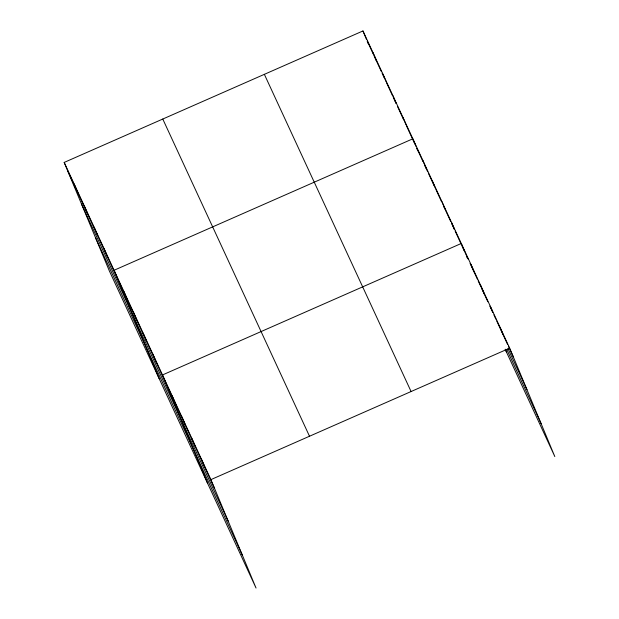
<?xml version="1.0" encoding="UTF-8"?>
<svg xmlns="http://www.w3.org/2000/svg" width="619" height="619" viewBox="0 0 619 619"><rect width="100%" height="100%" fill="white"/><g stroke="black" fill="none" stroke-linecap="round" stroke-linejoin="round"><path stroke-width="0.93" d="M64.183 162.426L210.909 479.624L256.042 588.05L109.315 270.851L64.183 162.426L362.958 30.95L509.685 348.149L554.817 456.574L505.189 349.286M210.909 479.624L509.685 348.149M367.33 41.256L373.319 54.193M374.116 55.919L381.296 71.448M382.093 73.174L384.492 78.35M386.488 82.667L392.477 95.612M393.274 97.338L396.067 103.373L392.895 95.659M397.661 106.824L403.65 119.769M406.443 125.804L414.823 143.925M416.819 148.251L422.878 161.335M424.889 165.699L427.714 171.803M428.526 173.544L434.577 186.629M436.194 190.118L441.44 201.461M443.452 205.818L445.069 209.307L441.904 201.601M445.471 210.181L450.717 221.525M451.522 223.266L454.346 229.37M455.158 231.119L461.209 244.203M462.014 245.944L464.838 252.049L461.271 243.476L162.488 374.952L207.62 483.377M465.24 252.923L466.053 254.672M466.858 256.413L468.065 259.028M470.084 263.392L474.123 272.112M474.525 272.987L477.35 279.092M478.154 280.84L480.978 286.945M481.783 288.686L487.842 301.77M489.853 306.134L492.678 312.239M493.892 314.862L495.912 319.218M496.717 320.967L503.17 334.918M503.572 335.792L507.611 344.52M508.416 346.261L513.259 356.73M508.013 348.683L526.978 389.676M506.806 349.48L541.107 423.628M264.359 74.334L411.093 391.541M162.774 119.041L309.5 436.24M67.75 171.006L214.476 488.205M81.468 203.953L228.194 521.152M95.597 237.897L242.323 555.104M500.005 327.219L503.216 334.933M490.318 306.281L492.817 312.286M480.638 285.344L484.205 293.924M470.951 264.406L474.169 272.128M466.285 255.523L467.368 258.123M505.321 349.302L506.404 351.902M451.584 222.538L454.439 229.401M432.217 180.671L435.784 189.244M422.529 159.733L426.104 168.314M416.061 146.517L412.85 138.795L114.066 270.271L159.199 378.696M416.78 148.243L417.864 150.843M402.868 117.231L406.087 124.953M382.913 74.087L386.132 81.809M372.94 52.522L376.507 61.095M362.958 30.95L366.533 39.531M367.253 41.264L368.336 43.864M201.221 458.687L204.796 467.268M191.534 437.757L195.109 446.33M181.854 416.819L185.421 425.4M172.167 395.881L175.742 404.462M152.8 354.014L156.375 362.595M143.121 333.076L146.688 341.657M133.433 312.146L137.008 320.719M123.754 291.209L127.321 299.789M104.085 248.706L107.66 257.28M94.111 227.134L97.678 235.715M84.13 205.562L87.705 214.143M74.156 183.998L77.731 192.571"/></g></svg>
